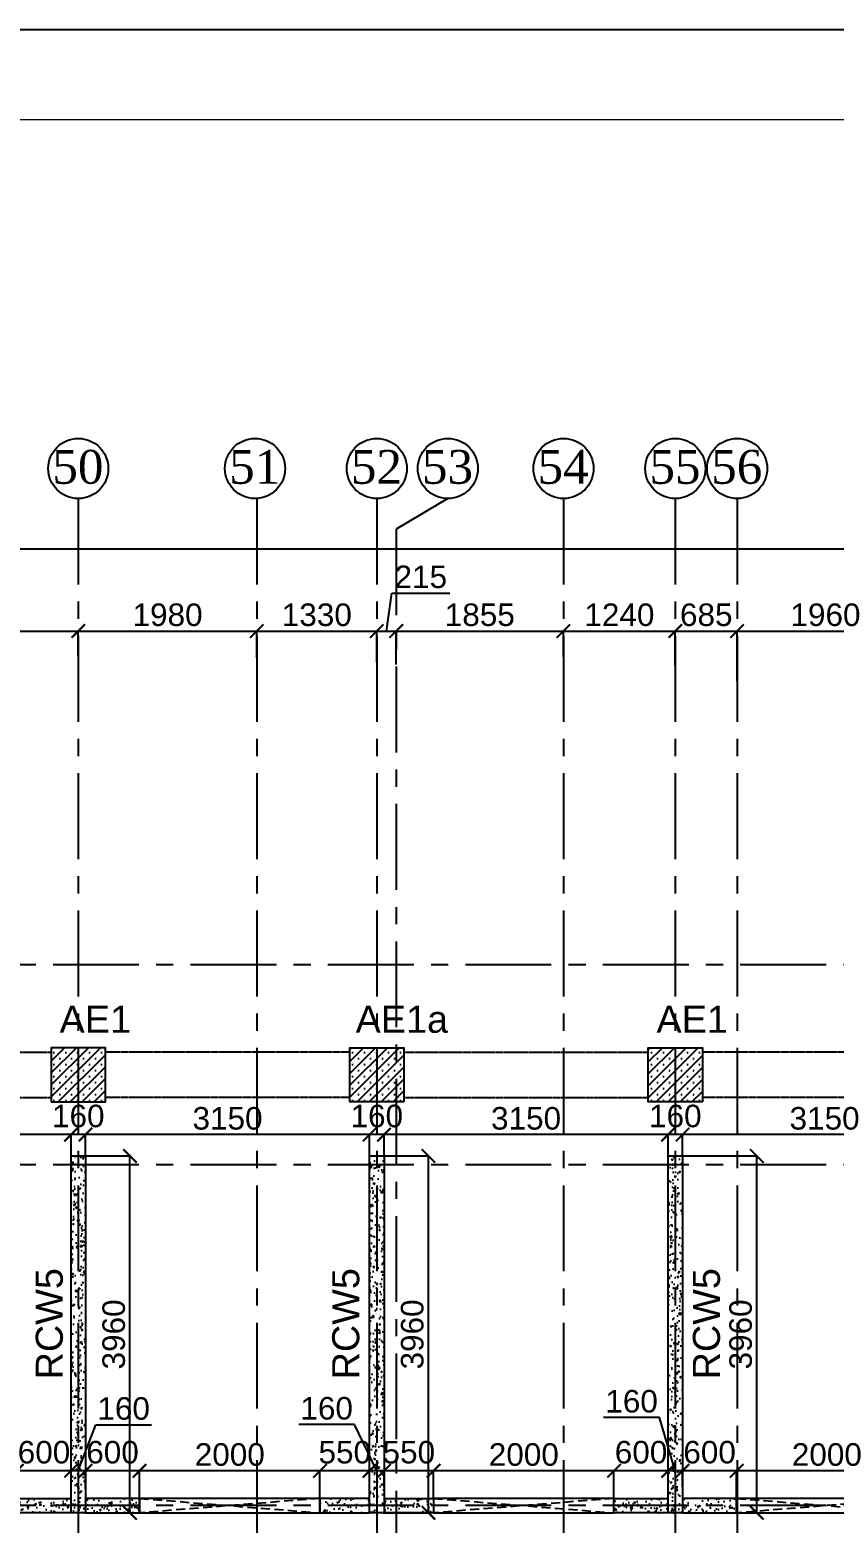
# Model space of a CAD drawing. Header units: inches. Extents: x 207135 to 337634, y -175669 to -89669.
# Drawn here: x 284065 to 292982, y -106237 to -89669 of the extents above; entities that cross this region are included whole.
import ezdxf

# ---------------------------------------------------------------- set-up
doc = ezdxf.new("R2010")
doc.units = ezdxf.units.IN
doc.header["$MEASUREMENT"] = 0
for name, pattern in [('CENTER', [50.8, 31.75, -6.35, 6.35, -6.35]), ('DASHED2', [9.525, 6.35, -3.175]), ('Hidden', [3, 2, -1])]:
    doc.linetypes.add(name, pattern=pattern)
for name, color, linetype in [('160 R.C. WALL HAT', 8, 'Continuous'), ('160 R.C.WALL', 6, 'Continuous'), ('160 WALL  OPENING LINE', 1, 'Continuous'), ('160 WALL OPEING', 1, 'Continuous'), ('AR-Column', 40, 'Continuous'), ('AR-Hidden', 251, 'DASHED2'), ('DIM', 251, 'Continuous'), ('GIRD CIR', 1, 'Continuous'), ('GIRD TEXT', 4, 'Continuous'), ('GRID', 8, 'CENTER'), ('GRID DIM', 4, 'Continuous'), ('NON S.WALL HATCH', 8, 'Continuous'), ('SHEAR WALL NAME', 3, 'Continuous'), ('TEXT-1', 3, 'Continuous')]:
    doc.layers.add(name, color=color, linetype=linetype)
doc.layers.add('JKEC COLHAT', color=2, linetype='Continuous', lineweight=20)
doc.styles.add('T200', font='sanss___.ttf', dxfattribs={"height": 250})
doc.styles.add('T300', font='sanss___.ttf', dxfattribs={"height": 350})
doc.styles.add('T400', font='romantic.ttf')
doc.dimstyles.new('T 200', dxfattribs={"dimtxt": 250, "dimasz": 150, "dimexe": 1, "dimexo": 0, "dimgap": 50, "dimtad": 1, "dimdec": 0, "dimdsep": 46, "dimtxsty": 'T200', "dimblk": 'ARCHTICK', "dimcen": 2.5, "dimdle": 1, "dimclrd": 5, "dimclre": 253, "dimclrt": 1, "dimadec": 0, "dimazin": 0, "dimtfac": 1, "dimtdec": 0, "dimtmove": 2, "dimatfit": 3, "dimfxl": 0, "dimarcsym": 0})
doc.dimstyles.new('T 300', dxfattribs={"dimtxt": 250, "dimasz": 150, "dimexe": 1, "dimexo": 0, "dimgap": 50, "dimtad": 1, "dimdec": 0, "dimrnd": 5, "dimdsep": 46, "dimtxsty": 'T200', "dimblk": 'ARCHTICK', "dimcen": 2.5, "dimdle": 1, "dimclrd": 5, "dimclre": 253, "dimclrt": 4, "dimadec": 0, "dimazin": 0, "dimtfac": 1, "dimtdec": 0, "dimtmove": 2, "dimatfit": 3, "dimfxl": 0, "dimarcsym": 0})
pattern_1 = [(45, (-132245.64, 75915.45), (-66.29126, 66.29126), []), (45, (-132179.35, 75915.45), (-66.29126, 66.29126), [0, -93.75])]
pattern_2 = [(50, (2124542.95, 287067.85), (179.315046, -15.688034), [18.75, -206.25]), (355, (2124542.95, 287067.85), (-34.687833, 188.048033), [15, -165]), (100.451444, (2124557.9, 287066.54), (144.627212, 172.359998), [15.935048, -175.285528]), (46.1842, (2124542.95, 287117.85), (266.810333, -41.37982), [28.125, -309.375]), (96.635635, (2124565.19, 287114.4), (233.665486, 243.52965), [23.902586, -262.92844]), (351.184164, (2124542.95, 287117.85), (233.665486, 243.52965), [22.5, -247.5]), (21, (2124567.95, 287105.35), (149.226763, -100.654723), [18.75, -206.25]), (326, (2124567.95, 287105.35), (60.828833, 181.287511), [15, -165]), (71.451445, (2124580.39, 287096.96), (210.055594, 80.632788), [15.935047, -175.285528]), (37.5, (2124542.95, 287067.85), (3.0399638, 83.2234635), [0, -163, 0, -167.5, 0, -165.625]), (7.5, (2124542.95, 287067.85), (65.7673844, 98.602928), [0, -95.5, 0, -159.25, 0, -63.125]), (327.5, (2124487.2, 287067.85), (133.455609, -5.638718), [0, -62.5, 0, -195, 0, -258.75]), (317.5, (2124462.2, 287067.85), (145.796542, 25.0262456), [0, -81.25, 0, -129.5, 0, -183.75])]

# ---------------------------------------------------------------- blocks, each defined once
blk = doc.blocks.new('_ARCHTICK')
at = {"color": 0, "linetype": 'ByBlock', "const_width": 0.15}
blk.add_lwpolyline([(-0.5, -0.5), (0.5, 0.5)], dxfattribs=at)
blk = doc.blocks.new('*D50')
at = {"layer": 'Defpoints', "color": 0}
for p in [(300026, -95426), (216957, -95914, 15), (300026, -95914, 15)]:
    blk.add_point(p, dxfattribs=at)
at = {"layer": 'GRID DIM', "color": 5, "lineweight": -2}
blk.add_line((216956, -95426), (300027, -95426), dxfattribs=at)
at = {"layer": 'GRID DIM', "color": 253, "lineweight": -2}
for p, q in [((216957, -95914), (216957, -95425)), ((300026, -95914), (300026, -95425))]:
    blk.add_line(p, q, dxfattribs=at)
at = {"layer": 'GRID DIM', "color": 5, "lineweight": -2, "xscale": 150, "yscale": 150, "zscale": 150, "rotation": 180}
blk.add_blockref('_ARCHTICK', (216957, -95426), dxfattribs=at)
at = {"layer": 'GRID DIM', "color": 5, "lineweight": -2, "xscale": 150, "yscale": 150, "zscale": 150}
blk.add_blockref('_ARCHTICK', (300026, -95426), dxfattribs=at)
at = {"layer": 'GRID DIM', "color": 4, "insert": (258492, -95247), "char_height": 250, "attachment_point": 5, "style": 'T200'}
blk.add_mtext('83070', dxfattribs=at)
blk = doc.blocks.new('*D97')
at = {"layer": 'Defpoints', "color": 0}
for p in [(284601, -96339), (281251, -96711, 15), (284601, -96614, 15)]:
    blk.add_point(p, dxfattribs=at)
at = {"layer": 'GRID DIM', "color": 5, "lineweight": -2}
blk.add_line((281250, -96339), (284602, -96339), dxfattribs=at)
at = {"layer": 'GRID DIM', "color": 253, "lineweight": -2}
for p, q in [((281251, -96711), (281251, -96338)), ((284601, -96614), (284601, -96338))]:
    blk.add_line(p, q, dxfattribs=at)
at = {"layer": 'GRID DIM', "color": 5, "lineweight": -2, "xscale": 150, "yscale": 150, "zscale": 150, "rotation": 180}
blk.add_blockref('_ARCHTICK', (281251, -96339), dxfattribs=at)
at = {"layer": 'GRID DIM', "color": 5, "lineweight": -2, "xscale": 150, "yscale": 150, "zscale": 150}
blk.add_blockref('_ARCHTICK', (284601, -96339), dxfattribs=at)
at = {"layer": 'GRID DIM', "color": 4, "insert": (282926, -96160), "char_height": 250, "attachment_point": 5, "style": 'T200'}
blk.add_mtext('3350', dxfattribs=at)
blk = doc.blocks.new('*D98')
at = {"layer": 'Defpoints', "color": 0}
for p in [(286581, -96339), (284601, -96614, 15), (286581, -96638, 15)]:
    blk.add_point(p, dxfattribs=at)
at = {"layer": 'GRID DIM', "color": 5, "lineweight": -2}
blk.add_line((284600, -96339), (286582, -96339), dxfattribs=at)
at = {"layer": 'GRID DIM', "color": 253, "lineweight": -2}
for p, q in [((284601, -96614), (284601, -96338)), ((286581, -96638), (286581, -96338))]:
    blk.add_line(p, q, dxfattribs=at)
at = {"layer": 'GRID DIM', "color": 5, "lineweight": -2, "xscale": 150, "yscale": 150, "zscale": 150, "rotation": 180}
blk.add_blockref('_ARCHTICK', (284601, -96339), dxfattribs=at)
at = {"layer": 'GRID DIM', "color": 5, "lineweight": -2, "xscale": 150, "yscale": 150, "zscale": 150}
blk.add_blockref('_ARCHTICK', (286581, -96339), dxfattribs=at)
at = {"layer": 'GRID DIM', "color": 4, "insert": (285591, -96160), "char_height": 250, "attachment_point": 5, "style": 'T200'}
blk.add_mtext('1980', dxfattribs=at)
blk = doc.blocks.new('*D99')
at = {"layer": 'Defpoints', "color": 0}
for p in [(287911, -96339), (286581, -96638, 15), (287911, -96686, 15)]:
    blk.add_point(p, dxfattribs=at)
at = {"layer": 'GRID DIM', "color": 5, "lineweight": -2}
blk.add_line((286580, -96339), (287912, -96339), dxfattribs=at)
at = {"layer": 'GRID DIM', "color": 253, "lineweight": -2}
for p, q in [((286581, -96638), (286581, -96338)), ((287911, -96686), (287911, -96338))]:
    blk.add_line(p, q, dxfattribs=at)
at = {"layer": 'GRID DIM', "color": 5, "lineweight": -2, "xscale": 150, "yscale": 150, "zscale": 150, "rotation": 180}
blk.add_blockref('_ARCHTICK', (286581, -96339), dxfattribs=at)
at = {"layer": 'GRID DIM', "color": 5, "lineweight": -2, "xscale": 150, "yscale": 150, "zscale": 150}
blk.add_blockref('_ARCHTICK', (287911, -96339), dxfattribs=at)
at = {"layer": 'GRID DIM', "color": 4, "insert": (287246, -96160), "char_height": 250, "attachment_point": 5, "style": 'T200'}
blk.add_mtext('1330', dxfattribs=at)
blk = doc.blocks.new('*D100')
at = {"layer": 'Defpoints', "color": 0}
for p in [(288126, -96339), (287911, -96686, 15), (288126, -96710, 15)]:
    blk.add_point(p, dxfattribs=at)
at = {"layer": 'GRID DIM', "color": 5, "lineweight": -2}
for p, q in [((288019, -96339), (288076, -95918)), ((288076, -95918), (288722, -95918)), ((287910, -96339), (288127, -96339))]:
    blk.add_line(p, q, dxfattribs=at)
at = {"layer": 'GRID DIM', "color": 253, "lineweight": -2}
for p, q in [((287911, -96686), (287911, -96338)), ((288126, -96710), (288126, -96338))]:
    blk.add_line(p, q, dxfattribs=at)
at = {"layer": 'GRID DIM', "color": 5, "lineweight": -2, "xscale": 150, "yscale": 150, "zscale": 150, "rotation": 180}
blk.add_blockref('_ARCHTICK', (287911, -96339), dxfattribs=at)
at = {"layer": 'GRID DIM', "color": 5, "lineweight": -2, "xscale": 150, "yscale": 150, "zscale": 150}
blk.add_blockref('_ARCHTICK', (288126, -96339), dxfattribs=at)
at = {"layer": 'GRID DIM', "color": 4, "insert": (288399, -95739), "char_height": 250, "attachment_point": 5, "style": 'T200'}
blk.add_mtext('215', dxfattribs=at)
blk = doc.blocks.new('*D101')
at = {"layer": 'Defpoints', "color": 0}
for p in [(289981, -96339), (288126, -96710, 15), (289981, -96626, 15)]:
    blk.add_point(p, dxfattribs=at)
at = {"layer": 'GRID DIM', "color": 5, "lineweight": -2}
blk.add_line((288125, -96339), (289982, -96339), dxfattribs=at)
at = {"layer": 'GRID DIM', "color": 253, "lineweight": -2}
for p, q in [((288126, -96710), (288126, -96338)), ((289981, -96626), (289981, -96338))]:
    blk.add_line(p, q, dxfattribs=at)
at = {"layer": 'GRID DIM', "color": 5, "lineweight": -2, "xscale": 150, "yscale": 150, "zscale": 150, "rotation": 180}
blk.add_blockref('_ARCHTICK', (288126, -96339), dxfattribs=at)
at = {"layer": 'GRID DIM', "color": 5, "lineweight": -2, "xscale": 150, "yscale": 150, "zscale": 150}
blk.add_blockref('_ARCHTICK', (289981, -96339), dxfattribs=at)
at = {"layer": 'GRID DIM', "color": 4, "insert": (289053, -96160), "char_height": 250, "attachment_point": 5, "style": 'T200'}
blk.add_mtext('1855', dxfattribs=at)
blk = doc.blocks.new('*D102')
at = {"layer": 'Defpoints', "color": 0}
for p in [(291221, -96339), (289981, -96626, 15), (291221, -96722, 15)]:
    blk.add_point(p, dxfattribs=at)
at = {"layer": 'GRID DIM', "color": 5, "lineweight": -2}
blk.add_line((289980, -96339), (291222, -96339), dxfattribs=at)
at = {"layer": 'GRID DIM', "color": 253, "lineweight": -2}
for p, q in [((289981, -96626), (289981, -96338)), ((291221, -96722), (291221, -96338))]:
    blk.add_line(p, q, dxfattribs=at)
at = {"layer": 'GRID DIM', "color": 5, "lineweight": -2, "xscale": 150, "yscale": 150, "zscale": 150, "rotation": 180}
blk.add_blockref('_ARCHTICK', (289981, -96339), dxfattribs=at)
at = {"layer": 'GRID DIM', "color": 5, "lineweight": -2, "xscale": 150, "yscale": 150, "zscale": 150}
blk.add_blockref('_ARCHTICK', (291221, -96339), dxfattribs=at)
at = {"layer": 'GRID DIM', "color": 4, "insert": (290601, -96160), "char_height": 250, "attachment_point": 5, "style": 'T200'}
blk.add_mtext('1240', dxfattribs=at)
blk = doc.blocks.new('*D103')
at = {"layer": 'Defpoints', "color": 0}
for p in [(291906, -96339), (291221, -96722, 15), (291906, -96896, 15)]:
    blk.add_point(p, dxfattribs=at)
at = {"layer": 'GRID DIM', "color": 5, "lineweight": -2}
blk.add_line((291220, -96339), (291907, -96339), dxfattribs=at)
at = {"layer": 'GRID DIM', "color": 253, "lineweight": -2}
for p, q in [((291221, -96722), (291221, -96338)), ((291906, -96896), (291906, -96338))]:
    blk.add_line(p, q, dxfattribs=at)
at = {"layer": 'GRID DIM', "color": 5, "lineweight": -2, "xscale": 150, "yscale": 150, "zscale": 150, "rotation": 180}
blk.add_blockref('_ARCHTICK', (291221, -96339), dxfattribs=at)
at = {"layer": 'GRID DIM', "color": 5, "lineweight": -2, "xscale": 150, "yscale": 150, "zscale": 150}
blk.add_blockref('_ARCHTICK', (291906, -96339), dxfattribs=at)
at = {"layer": 'GRID DIM', "color": 4, "insert": (291564, -96160), "char_height": 250, "attachment_point": 5, "style": 'T200'}
blk.add_mtext('685', dxfattribs=at)
blk = doc.blocks.new('*D104')
at = {"layer": 'Defpoints', "color": 0}
for p in [(293866, -96339), (293866, -96686, 15), (291906, -96896, 15)]:
    blk.add_point(p, dxfattribs=at)
at = {"layer": 'GRID DIM', "color": 5, "lineweight": -2}
blk.add_line((291905, -96339), (293867, -96339), dxfattribs=at)
at = {"layer": 'GRID DIM', "color": 253, "lineweight": -2}
for p, q in [((291906, -96896), (291906, -96338)), ((293866, -96686), (293866, -96338))]:
    blk.add_line(p, q, dxfattribs=at)
at = {"layer": 'GRID DIM', "color": 5, "lineweight": -2, "xscale": 150, "yscale": 150, "zscale": 150, "rotation": 180}
blk.add_blockref('_ARCHTICK', (291906, -96339), dxfattribs=at)
at = {"layer": 'GRID DIM', "color": 5, "lineweight": -2, "xscale": 150, "yscale": 150, "zscale": 150}
blk.add_blockref('_ARCHTICK', (293866, -96339), dxfattribs=at)
at = {"layer": 'GRID DIM', "color": 4, "insert": (292886, -96160), "char_height": 250, "attachment_point": 5, "style": 'T200'}
blk.add_mtext('1960', dxfattribs=at)
blk = doc.blocks.new('*D410')
at = {"layer": 'Defpoints', "color": 0}
for p in [(291301, -101926), (291301, -102163, 15), (294451, -102163, 15)]:
    blk.add_point(p, dxfattribs=at)
at = {"layer": 'DIM', "color": 5, "lineweight": -2}
blk.add_line((294452, -101926), (291300, -101926), dxfattribs=at)
at = {"layer": 'DIM', "color": 253, "lineweight": -2}
for p, q in [((291301, -102163), (291301, -101925)), ((294451, -102163), (294451, -101925))]:
    blk.add_line(p, q, dxfattribs=at)
at = {"layer": 'DIM', "color": 5, "lineweight": -2, "xscale": 150, "yscale": 150, "zscale": 150, "rotation": 180}
blk.add_blockref('_ARCHTICK', (291301, -101926), dxfattribs=at)
at = {"layer": 'DIM', "color": 5, "lineweight": -2, "xscale": 150, "yscale": 150, "zscale": 150}
blk.add_blockref('_ARCHTICK', (294451, -101926), dxfattribs=at)
at = {"layer": 'DIM', "color": 1, "insert": (292876, -101747), "char_height": 250, "attachment_point": 5, "style": 'T200'}
blk.add_mtext('3150', dxfattribs=at)
blk = doc.blocks.new('*D411')
at = {"layer": 'Defpoints', "color": 0}
for p in [(291141, -101926), (291141, -102163, 15), (291301, -102163, 15)]:
    blk.add_point(p, dxfattribs=at)
at = {"layer": 'DIM', "color": 5, "lineweight": -2}
blk.add_line((291302, -101926), (291140, -101926), dxfattribs=at)
at = {"layer": 'DIM', "color": 253, "lineweight": -2}
for p, q in [((291141, -102163), (291141, -101925)), ((291301, -102163), (291301, -101925))]:
    blk.add_line(p, q, dxfattribs=at)
at = {"layer": 'DIM', "color": 5, "lineweight": -2, "xscale": 150, "yscale": 150, "zscale": 150, "rotation": 180}
blk.add_blockref('_ARCHTICK', (291141, -101926), dxfattribs=at)
at = {"layer": 'DIM', "color": 5, "lineweight": -2, "xscale": 150, "yscale": 150, "zscale": 150}
blk.add_blockref('_ARCHTICK', (291301, -101926), dxfattribs=at)
at = {"layer": 'DIM', "color": 1, "insert": (291221, -101721), "char_height": 250, "attachment_point": 5, "style": 'T200'}
blk.add_mtext('160', dxfattribs=at)
blk = doc.blocks.new('*D412')
at = {"layer": 'Defpoints', "color": 0}
for p in [(287991, -101926), (287991, -102163, 15), (291141, -102163, 15)]:
    blk.add_point(p, dxfattribs=at)
at = {"layer": 'DIM', "color": 5, "lineweight": -2}
blk.add_line((291142, -101926), (287990, -101926), dxfattribs=at)
at = {"layer": 'DIM', "color": 253, "lineweight": -2}
for p, q in [((287991, -102163), (287991, -101925)), ((291141, -102163), (291141, -101925))]:
    blk.add_line(p, q, dxfattribs=at)
at = {"layer": 'DIM', "color": 5, "lineweight": -2, "xscale": 150, "yscale": 150, "zscale": 150, "rotation": 180}
blk.add_blockref('_ARCHTICK', (287991, -101926), dxfattribs=at)
at = {"layer": 'DIM', "color": 5, "lineweight": -2, "xscale": 150, "yscale": 150, "zscale": 150}
blk.add_blockref('_ARCHTICK', (291141, -101926), dxfattribs=at)
at = {"layer": 'DIM', "color": 1, "insert": (289566, -101747), "char_height": 250, "attachment_point": 5, "style": 'T200'}
blk.add_mtext('3150', dxfattribs=at)
blk = doc.blocks.new('*D413')
at = {"layer": 'Defpoints', "color": 0}
for p in [(287831, -101926), (287831, -102163, 15), (287991, -102163, 15)]:
    blk.add_point(p, dxfattribs=at)
at = {"layer": 'DIM', "color": 5, "lineweight": -2}
blk.add_line((287992, -101926), (287830, -101926), dxfattribs=at)
at = {"layer": 'DIM', "color": 253, "lineweight": -2}
for p, q in [((287831, -102163), (287831, -101925)), ((287991, -102163), (287991, -101925))]:
    blk.add_line(p, q, dxfattribs=at)
at = {"layer": 'DIM', "color": 5, "lineweight": -2, "xscale": 150, "yscale": 150, "zscale": 150, "rotation": 180}
blk.add_blockref('_ARCHTICK', (287831, -101926), dxfattribs=at)
at = {"layer": 'DIM', "color": 5, "lineweight": -2, "xscale": 150, "yscale": 150, "zscale": 150}
blk.add_blockref('_ARCHTICK', (287991, -101926), dxfattribs=at)
at = {"layer": 'DIM', "color": 1, "insert": (287911, -101721), "char_height": 250, "attachment_point": 5, "style": 'T200'}
blk.add_mtext('160', dxfattribs=at)
blk = doc.blocks.new('*D414')
at = {"layer": 'Defpoints', "color": 0}
for p in [(284681, -101926), (284681, -102163, 15), (287831, -102163, 15)]:
    blk.add_point(p, dxfattribs=at)
at = {"layer": 'DIM', "color": 5, "lineweight": -2}
blk.add_line((287832, -101926), (284680, -101926), dxfattribs=at)
at = {"layer": 'DIM', "color": 253, "lineweight": -2}
for p, q in [((284681, -102163), (284681, -101925)), ((287831, -102163), (287831, -101925))]:
    blk.add_line(p, q, dxfattribs=at)
at = {"layer": 'DIM', "color": 5, "lineweight": -2, "xscale": 150, "yscale": 150, "zscale": 150, "rotation": 180}
blk.add_blockref('_ARCHTICK', (284681, -101926), dxfattribs=at)
at = {"layer": 'DIM', "color": 5, "lineweight": -2, "xscale": 150, "yscale": 150, "zscale": 150}
blk.add_blockref('_ARCHTICK', (287831, -101926), dxfattribs=at)
at = {"layer": 'DIM', "color": 1, "insert": (286256, -101747), "char_height": 250, "attachment_point": 5, "style": 'T200'}
blk.add_mtext('3150', dxfattribs=at)
blk = doc.blocks.new('*D415')
at = {"layer": 'Defpoints', "color": 0}
for p in [(284521, -101926), (284521, -102163, 15), (284681, -102163, 15)]:
    blk.add_point(p, dxfattribs=at)
at = {"layer": 'DIM', "color": 5, "lineweight": -2}
blk.add_line((284682, -101926), (284520, -101926), dxfattribs=at)
at = {"layer": 'DIM', "color": 253, "lineweight": -2}
for p, q in [((284521, -102163), (284521, -101925)), ((284681, -102163), (284681, -101925))]:
    blk.add_line(p, q, dxfattribs=at)
at = {"layer": 'DIM', "color": 5, "lineweight": -2, "xscale": 150, "yscale": 150, "zscale": 150, "rotation": 180}
blk.add_blockref('_ARCHTICK', (284521, -101926), dxfattribs=at)
at = {"layer": 'DIM', "color": 5, "lineweight": -2, "xscale": 150, "yscale": 150, "zscale": 150}
blk.add_blockref('_ARCHTICK', (284681, -101926), dxfattribs=at)
at = {"layer": 'DIM', "color": 1, "insert": (284601, -101721), "char_height": 250, "attachment_point": 5, "style": 'T200'}
blk.add_mtext('160', dxfattribs=at)
blk = doc.blocks.new('*D416')
at = {"layer": 'Defpoints', "color": 0}
for p in [(281331, -101926), (281331, -102163, 15), (284521, -102163, 15)]:
    blk.add_point(p, dxfattribs=at)
at = {"layer": 'DIM', "color": 5, "lineweight": -2}
blk.add_line((284522, -101926), (281330, -101926), dxfattribs=at)
at = {"layer": 'DIM', "color": 253, "lineweight": -2}
for p, q in [((281331, -102163), (281331, -101925)), ((284521, -102163), (284521, -101925))]:
    blk.add_line(p, q, dxfattribs=at)
at = {"layer": 'DIM', "color": 5, "lineweight": -2, "xscale": 150, "yscale": 150, "zscale": 150, "rotation": 180}
blk.add_blockref('_ARCHTICK', (281331, -101926), dxfattribs=at)
at = {"layer": 'DIM', "color": 5, "lineweight": -2, "xscale": 150, "yscale": 150, "zscale": 150}
blk.add_blockref('_ARCHTICK', (284521, -101926), dxfattribs=at)
at = {"layer": 'DIM', "color": 1, "insert": (282926, -101747), "char_height": 250, "attachment_point": 5, "style": 'T200'}
blk.add_mtext('3190', dxfattribs=at)
blk = doc.blocks.new('*D436')
at = {"layer": 'Defpoints', "color": 0}
for p in [(291901, -105656), (291901, -105963, 15), (293901, -105963, 15)]:
    blk.add_point(p, dxfattribs=at)
at = {"layer": 'DIM', "color": 5, "lineweight": -2}
blk.add_line((293902, -105656), (291900, -105656), dxfattribs=at)
at = {"layer": 'DIM', "color": 253, "lineweight": -2}
for p, q in [((291901, -105963), (291901, -105655)), ((293901, -105963), (293901, -105655))]:
    blk.add_line(p, q, dxfattribs=at)
at = {"layer": 'DIM', "color": 5, "lineweight": -2, "xscale": 150, "yscale": 150, "zscale": 150, "rotation": 180}
blk.add_blockref('_ARCHTICK', (291901, -105656), dxfattribs=at)
at = {"layer": 'DIM', "color": 5, "lineweight": -2, "xscale": 150, "yscale": 150, "zscale": 150}
blk.add_blockref('_ARCHTICK', (293901, -105656), dxfattribs=at)
at = {"layer": 'DIM', "color": 1, "insert": (292901, -105477), "char_height": 250, "attachment_point": 5, "style": 'T200'}
blk.add_mtext('2000', dxfattribs=at)
blk = doc.blocks.new('*D437')
at = {"layer": 'Defpoints', "color": 0}
for p in [(291301, -105656), (291301, -105834, 15), (291901, -105963, 15)]:
    blk.add_point(p, dxfattribs=at)
at = {"layer": 'DIM', "color": 5, "lineweight": -2}
blk.add_line((291902, -105656), (291300, -105656), dxfattribs=at)
at = {"layer": 'DIM', "color": 253, "lineweight": -2}
for p, q in [((291301, -105834), (291301, -105655)), ((291901, -105963), (291901, -105655))]:
    blk.add_line(p, q, dxfattribs=at)
at = {"layer": 'DIM', "color": 5, "lineweight": -2, "xscale": 150, "yscale": 150, "zscale": 150, "rotation": 180}
blk.add_blockref('_ARCHTICK', (291301, -105656), dxfattribs=at)
at = {"layer": 'DIM', "color": 5, "lineweight": -2, "xscale": 150, "yscale": 150, "zscale": 150}
blk.add_blockref('_ARCHTICK', (291901, -105656), dxfattribs=at)
at = {"layer": 'DIM', "color": 1, "insert": (291601, -105451), "char_height": 250, "attachment_point": 5, "style": 'T200'}
blk.add_mtext('600', dxfattribs=at)
blk = doc.blocks.new('*D438')
at = {"layer": 'Defpoints', "color": 0}
for p in [(291141, -105656), (291141, -105804, 15), (291301, -105834, 15)]:
    blk.add_point(p, dxfattribs=at)
at = {"layer": 'DIM', "color": 5, "lineweight": -2}
for p, q in [((291046, -105065), (290426, -105065)), ((291221, -105656), (291046, -105065)), ((291302, -105656), (291140, -105656))]:
    blk.add_line(p, q, dxfattribs=at)
at = {"layer": 'DIM', "color": 253, "lineweight": -2}
for p, q in [((291141, -105804), (291141, -105655)), ((291301, -105834), (291301, -105655))]:
    blk.add_line(p, q, dxfattribs=at)
at = {"layer": 'DIM', "color": 5, "lineweight": -2, "xscale": 150, "yscale": 150, "zscale": 150, "rotation": 180}
blk.add_blockref('_ARCHTICK', (291141, -105656), dxfattribs=at)
at = {"layer": 'DIM', "color": 5, "lineweight": -2, "xscale": 150, "yscale": 150, "zscale": 150}
blk.add_blockref('_ARCHTICK', (291301, -105656), dxfattribs=at)
at = {"layer": 'DIM', "color": 1, "insert": (290736, -104886), "char_height": 250, "attachment_point": 5, "style": 'T200'}
blk.add_mtext('160', dxfattribs=at)
blk = doc.blocks.new('*D439')
at = {"layer": 'Defpoints', "color": 0}
for p in [(290541, -105656), (291141, -105804, 15), (290541, -105963, 15)]:
    blk.add_point(p, dxfattribs=at)
at = {"layer": 'DIM', "color": 5, "lineweight": -2}
blk.add_line((291142, -105656), (290540, -105656), dxfattribs=at)
at = {"layer": 'DIM', "color": 253, "lineweight": -2}
for p, q in [((290541, -105963), (290541, -105655)), ((291141, -105804), (291141, -105655))]:
    blk.add_line(p, q, dxfattribs=at)
at = {"layer": 'DIM', "color": 5, "lineweight": -2, "xscale": 150, "yscale": 150, "zscale": 150, "rotation": 180}
blk.add_blockref('_ARCHTICK', (290541, -105656), dxfattribs=at)
at = {"layer": 'DIM', "color": 5, "lineweight": -2, "xscale": 150, "yscale": 150, "zscale": 150}
blk.add_blockref('_ARCHTICK', (291141, -105656), dxfattribs=at)
at = {"layer": 'DIM', "color": 1, "insert": (290841, -105451), "char_height": 250, "attachment_point": 5, "style": 'T200'}
blk.add_mtext('600', dxfattribs=at)
blk = doc.blocks.new('*D440')
at = {"layer": 'Defpoints', "color": 0}
for p in [(288541, -105656), (288541, -105963, 15), (290541, -105963, 15)]:
    blk.add_point(p, dxfattribs=at)
at = {"layer": 'DIM', "color": 5, "lineweight": -2}
blk.add_line((290542, -105656), (288540, -105656), dxfattribs=at)
at = {"layer": 'DIM', "color": 253, "lineweight": -2}
for p, q in [((288541, -105963), (288541, -105655)), ((290541, -105963), (290541, -105655))]:
    blk.add_line(p, q, dxfattribs=at)
at = {"layer": 'DIM', "color": 5, "lineweight": -2, "xscale": 150, "yscale": 150, "zscale": 150, "rotation": 180}
blk.add_blockref('_ARCHTICK', (288541, -105656), dxfattribs=at)
at = {"layer": 'DIM', "color": 5, "lineweight": -2, "xscale": 150, "yscale": 150, "zscale": 150}
blk.add_blockref('_ARCHTICK', (290541, -105656), dxfattribs=at)
at = {"layer": 'DIM', "color": 1, "insert": (289541, -105477), "char_height": 250, "attachment_point": 5, "style": 'T200'}
blk.add_mtext('2000', dxfattribs=at)
blk = doc.blocks.new('*D441')
at = {"layer": 'Defpoints', "color": 0}
for p in [(287991, -105656), (287991, -105839, 15), (288541, -105963, 15)]:
    blk.add_point(p, dxfattribs=at)
at = {"layer": 'DIM', "color": 5, "lineweight": -2}
blk.add_line((288542, -105656), (287990, -105656), dxfattribs=at)
at = {"layer": 'DIM', "color": 253, "lineweight": -2}
for p, q in [((287991, -105839), (287991, -105655)), ((288541, -105963), (288541, -105655))]:
    blk.add_line(p, q, dxfattribs=at)
at = {"layer": 'DIM', "color": 5, "lineweight": -2, "xscale": 150, "yscale": 150, "zscale": 150, "rotation": 180}
blk.add_blockref('_ARCHTICK', (287991, -105656), dxfattribs=at)
at = {"layer": 'DIM', "color": 5, "lineweight": -2, "xscale": 150, "yscale": 150, "zscale": 150}
blk.add_blockref('_ARCHTICK', (288541, -105656), dxfattribs=at)
at = {"layer": 'DIM', "color": 1, "insert": (288266, -105451), "char_height": 250, "attachment_point": 5, "style": 'T200'}
blk.add_mtext('550', dxfattribs=at)
blk = doc.blocks.new('*D442')
at = {"layer": 'Defpoints', "color": 0}
for p in [(287831, -105656), (287831, -105820, 15), (287991, -105839, 15)]:
    blk.add_point(p, dxfattribs=at)
at = {"layer": 'DIM', "color": 5, "lineweight": -2}
for p, q in [((287665, -105143), (287045, -105143)), ((287911, -105656), (287665, -105143)), ((287992, -105656), (287830, -105656))]:
    blk.add_line(p, q, dxfattribs=at)
at = {"layer": 'DIM', "color": 253, "lineweight": -2}
for p, q in [((287831, -105820), (287831, -105655)), ((287991, -105839), (287991, -105655))]:
    blk.add_line(p, q, dxfattribs=at)
at = {"layer": 'DIM', "color": 5, "lineweight": -2, "xscale": 150, "yscale": 150, "zscale": 150, "rotation": 180}
blk.add_blockref('_ARCHTICK', (287831, -105656), dxfattribs=at)
at = {"layer": 'DIM', "color": 5, "lineweight": -2, "xscale": 150, "yscale": 150, "zscale": 150}
blk.add_blockref('_ARCHTICK', (287991, -105656), dxfattribs=at)
at = {"layer": 'DIM', "color": 1, "insert": (287355, -104964), "char_height": 250, "attachment_point": 5, "style": 'T200'}
blk.add_mtext('160', dxfattribs=at)
blk = doc.blocks.new('*D443')
at = {"layer": 'Defpoints', "color": 0}
for p in [(287281, -105656), (287831, -105820, 15), (287281, -105963, 15)]:
    blk.add_point(p, dxfattribs=at)
at = {"layer": 'DIM', "color": 5, "lineweight": -2}
blk.add_line((287832, -105656), (287280, -105656), dxfattribs=at)
at = {"layer": 'DIM', "color": 253, "lineweight": -2}
for p, q in [((287281, -105963), (287281, -105655)), ((287831, -105820), (287831, -105655))]:
    blk.add_line(p, q, dxfattribs=at)
at = {"layer": 'DIM', "color": 5, "lineweight": -2, "xscale": 150, "yscale": 150, "zscale": 150, "rotation": 180}
blk.add_blockref('_ARCHTICK', (287281, -105656), dxfattribs=at)
at = {"layer": 'DIM', "color": 5, "lineweight": -2, "xscale": 150, "yscale": 150, "zscale": 150}
blk.add_blockref('_ARCHTICK', (287831, -105656), dxfattribs=at)
at = {"layer": 'DIM', "color": 1, "insert": (287556, -105451), "char_height": 250, "attachment_point": 5, "style": 'T200'}
blk.add_mtext('550', dxfattribs=at)
blk = doc.blocks.new('*D444')
at = {"layer": 'Defpoints', "color": 0}
for p in [(285281, -105656), (285281, -105963, 15), (287281, -105963, 15)]:
    blk.add_point(p, dxfattribs=at)
at = {"layer": 'DIM', "color": 5, "lineweight": -2}
blk.add_line((287282, -105656), (285280, -105656), dxfattribs=at)
at = {"layer": 'DIM', "color": 253, "lineweight": -2}
for p, q in [((285281, -105963), (285281, -105655)), ((287281, -105963), (287281, -105655))]:
    blk.add_line(p, q, dxfattribs=at)
at = {"layer": 'DIM', "color": 5, "lineweight": -2, "xscale": 150, "yscale": 150, "zscale": 150, "rotation": 180}
blk.add_blockref('_ARCHTICK', (285281, -105656), dxfattribs=at)
at = {"layer": 'DIM', "color": 5, "lineweight": -2, "xscale": 150, "yscale": 150, "zscale": 150}
blk.add_blockref('_ARCHTICK', (287281, -105656), dxfattribs=at)
at = {"layer": 'DIM', "color": 1, "insert": (286281, -105477), "char_height": 250, "attachment_point": 5, "style": 'T200'}
blk.add_mtext('2000', dxfattribs=at)
blk = doc.blocks.new('*D445')
at = {"layer": 'Defpoints', "color": 0}
for p in [(284681, -105656), (284681, -105861, 15), (285281, -105963, 15)]:
    blk.add_point(p, dxfattribs=at)
at = {"layer": 'DIM', "color": 5, "lineweight": -2}
blk.add_line((285282, -105656), (284680, -105656), dxfattribs=at)
at = {"layer": 'DIM', "color": 253, "lineweight": -2}
for p, q in [((284681, -105861), (284681, -105655)), ((285281, -105963), (285281, -105655))]:
    blk.add_line(p, q, dxfattribs=at)
at = {"layer": 'DIM', "color": 5, "lineweight": -2, "xscale": 150, "yscale": 150, "zscale": 150, "rotation": 180}
blk.add_blockref('_ARCHTICK', (284681, -105656), dxfattribs=at)
at = {"layer": 'DIM', "color": 5, "lineweight": -2, "xscale": 150, "yscale": 150, "zscale": 150}
blk.add_blockref('_ARCHTICK', (285281, -105656), dxfattribs=at)
at = {"layer": 'DIM', "color": 1, "insert": (284981, -105451), "char_height": 250, "attachment_point": 5, "style": 'T200'}
blk.add_mtext('600', dxfattribs=at)
blk = doc.blocks.new('*D446')
at = {"layer": 'Defpoints', "color": 0}
for p in [(284521, -105656), (284521, -105853, 15), (284681, -105861, 15)]:
    blk.add_point(p, dxfattribs=at)
at = {"layer": 'DIM', "color": 5, "lineweight": -2}
for p, q in [((284601, -105656), (284794, -105145)), ((284794, -105145), (285414, -105145)), ((284682, -105656), (284520, -105656))]:
    blk.add_line(p, q, dxfattribs=at)
at = {"layer": 'DIM', "color": 253, "lineweight": -2}
for p, q in [((284521, -105853), (284521, -105655)), ((284681, -105861), (284681, -105655))]:
    blk.add_line(p, q, dxfattribs=at)
at = {"layer": 'DIM', "color": 5, "lineweight": -2, "xscale": 150, "yscale": 150, "zscale": 150, "rotation": 180}
blk.add_blockref('_ARCHTICK', (284521, -105656), dxfattribs=at)
at = {"layer": 'DIM', "color": 5, "lineweight": -2, "xscale": 150, "yscale": 150, "zscale": 150}
blk.add_blockref('_ARCHTICK', (284681, -105656), dxfattribs=at)
at = {"layer": 'DIM', "color": 1, "insert": (285104, -104966), "char_height": 250, "attachment_point": 5, "style": 'T200'}
blk.add_mtext('160', dxfattribs=at)
blk = doc.blocks.new('*D447')
at = {"layer": 'Defpoints', "color": 0}
for p in [(283921, -105656), (284521, -105853, 15), (283921, -105963, 15)]:
    blk.add_point(p, dxfattribs=at)
at = {"layer": 'DIM', "color": 5, "lineweight": -2}
blk.add_line((284522, -105656), (283920, -105656), dxfattribs=at)
at = {"layer": 'DIM', "color": 253, "lineweight": -2}
for p, q in [((283921, -105963), (283921, -105655)), ((284521, -105853), (284521, -105655))]:
    blk.add_line(p, q, dxfattribs=at)
at = {"layer": 'DIM', "color": 5, "lineweight": -2, "xscale": 150, "yscale": 150, "zscale": 150, "rotation": 180}
blk.add_blockref('_ARCHTICK', (283921, -105656), dxfattribs=at)
at = {"layer": 'DIM', "color": 5, "lineweight": -2, "xscale": 150, "yscale": 150, "zscale": 150}
blk.add_blockref('_ARCHTICK', (284521, -105656), dxfattribs=at)
at = {"layer": 'DIM', "color": 1, "insert": (284221, -105451), "char_height": 250, "attachment_point": 5, "style": 'T200'}
blk.add_mtext('600', dxfattribs=at)
blk = doc.blocks.new('*D540')
at = {"layer": 'Defpoints', "color": 0}
for p in [(291301, -102163, 15), (292125, -102163), (291301, -106123, 15)]:
    blk.add_point(p, dxfattribs=at)
at = {"layer": 'DIM', "color": 253, "lineweight": -2}
for p, q in [((291301, -102163), (292126, -102163)), ((291301, -106123), (292126, -106123))]:
    blk.add_line(p, q, dxfattribs=at)
at = {"layer": 'DIM', "color": 5, "lineweight": -2}
blk.add_line((292125, -106124), (292125, -102162), dxfattribs=at)
at = {"layer": 'DIM', "color": 5, "lineweight": -2, "xscale": 150, "yscale": 150, "zscale": 150}
for p, rotation in [((292125, -102163), 90), ((292125, -106123), 270)]:
    blk.add_blockref('_ARCHTICK', p, dxfattribs=dict(at, rotation=rotation))
at = {"layer": 'DIM', "color": 1, "insert": (291946, -104143), "char_height": 250, "attachment_point": 5, "rotation": 90, "style": 'T200'}
blk.add_mtext('3960', dxfattribs=at)
blk = doc.blocks.new('*D541')
at = {"layer": 'Defpoints', "color": 0}
for p in [(287991, -102163, 15), (288484, -102163), (287991, -106123, 15)]:
    blk.add_point(p, dxfattribs=at)
at = {"layer": 'DIM', "color": 253, "lineweight": -2}
for p, q in [((287991, -102163), (288485, -102163)), ((287991, -106123), (288485, -106123))]:
    blk.add_line(p, q, dxfattribs=at)
at = {"layer": 'DIM', "color": 5, "lineweight": -2}
blk.add_line((288484, -106124), (288484, -102162), dxfattribs=at)
at = {"layer": 'DIM', "color": 5, "lineweight": -2, "xscale": 150, "yscale": 150, "zscale": 150}
for p, rotation in [((288484, -102163), 90), ((288484, -106123), 270)]:
    blk.add_blockref('_ARCHTICK', p, dxfattribs=dict(at, rotation=rotation))
at = {"layer": 'DIM', "color": 1, "insert": (288305, -104143), "char_height": 250, "attachment_point": 5, "rotation": 90, "style": 'T200'}
blk.add_mtext('3960', dxfattribs=at)
blk = doc.blocks.new('*D542')
at = {"layer": 'Defpoints', "color": 0}
for p in [(284681, -102163, 15), (285174, -102163), (284681, -106123, 15)]:
    blk.add_point(p, dxfattribs=at)
at = {"layer": 'DIM', "color": 253, "lineweight": -2}
for p, q in [((284681, -102163), (285175, -102163)), ((284681, -106123), (285175, -106123))]:
    blk.add_line(p, q, dxfattribs=at)
at = {"layer": 'DIM', "color": 5, "lineweight": -2}
blk.add_line((285174, -106124), (285174, -102162), dxfattribs=at)
at = {"layer": 'DIM', "color": 5, "lineweight": -2, "xscale": 150, "yscale": 150, "zscale": 150}
for p, rotation in [((285174, -102163), 90), ((285174, -106123), 270)]:
    blk.add_blockref('_ARCHTICK', p, dxfattribs=dict(at, rotation=rotation))
at = {"layer": 'DIM', "color": 1, "insert": (284995, -104143), "char_height": 250, "attachment_point": 5, "rotation": 90, "style": 'T200'}
blk.add_mtext('3960', dxfattribs=at)
blk = doc.blocks.new('A$C02A55DAE')
at = {"layer": 'NON S.WALL HATCH'}
h = blk.add_hatch(dxfattribs=at)
h.set_pattern_fill('SACNCR', color=256, scale=1000)
h.set_pattern_definition(pattern_1)
h.paths.add_polyline_path([(65489, 600), (66089, 600), (66089, 1200), (65489, 1200)])
h = blk.add_hatch(dxfattribs=at)
h.set_pattern_fill('SACNCR', color=256, scale=1000)
h.set_pattern_definition(pattern_1)
h.paths.add_polyline_path([(69399, 600), (68799, 600), (68799, 1200), (69399, 1200)])
h = blk.add_hatch(dxfattribs=at)
h.set_pattern_fill('SACNCR', color=256, scale=1000)
h.set_pattern_definition(pattern_1)
h.paths.add_polyline_path([(72709, 600), (72109, 600), (72109, 1200), (72709, 1200)])
at = {"layer": 'AR-Column', "color": 4, "elevation": -29}
for points in [[(65489, 600), (66089, 600), (66089, 1200), (65489, 1200)], [(69399, 600), (68799, 600), (68799, 1200), (69399, 1200)], [(72709, 600), (72109, 600), (72109, 1200), (72709, 1200)]]:
    blk.add_lwpolyline(points, close=True, dxfattribs=at)
at = {"layer": 'AR-Hidden', "ltscale": 0.009}
for p, q in [((62779, 1150, -29), (65489, 1150, -29)), ((68799, 1150, -29), (66089, 1150, -29)), ((69399, 1150, -29), (72109, 1150, -29)), ((75419, 1150, -29), (72709, 1150, -29)), ((62779, 650, -29), (65489, 650, -29)), ((68799, 650, -29), (66089, 650, -29)), ((69399, 650, -29), (72109, 650, -29)), ((75419, 650, -29), (72709, 650, -29))]:
    blk.add_line(p, q, dxfattribs=at)

msp = doc.modelspace()

# ---------------------------------------------------------------- hatches: boundary and pattern name
at = {"layer": '160 R.C. WALL HAT'}
h = msp.add_hatch(dxfattribs=at)
h.set_pattern_fill('AR-CONC', color=256, scale=25)
h.set_pattern_definition(pattern_2)
h.paths.add_polyline_path([(284521, -102162.5), (284681, -102162.5), (284681, -106122.5), (284521, -106122.5)])
h = msp.add_hatch(dxfattribs=at)
h.set_pattern_fill('AR-CONC', color=256, scale=25)
h.set_pattern_definition(pattern_2)
h.paths.add_polyline_path([(287831, -102162.5), (287991, -102162.5), (287991, -106122.5), (287831, -106122.5)])
h = msp.add_hatch(dxfattribs=at)
h.set_pattern_fill('AR-CONC', color=256, scale=25)
h.set_pattern_definition(pattern_2)
h.paths.add_polyline_path([(291301, -106122.5), (291141, -106122.5), (291141, -102162.5), (291301, -102162.5)])
h = msp.add_hatch(dxfattribs=at)
h.set_pattern_fill('AR-CONC', color=256, scale=25)
h.set_pattern_definition(pattern_2)
h.paths.add_polyline_path([(283921, -106122.5), (283921, -105962.5), (284521, -105962.5), (284521, -106122.5)])
h = msp.add_hatch(dxfattribs=at)
h.set_pattern_fill('AR-CONC', color=256, scale=25)
h.set_pattern_definition(pattern_2)
h.paths.add_polyline_path([(285281, -105962.5), (285281, -106122.5), (284681, -106122.5), (284681, -105962.5)])
h = msp.add_hatch(dxfattribs=at)
h.set_pattern_fill('AR-CONC', color=256, scale=25)
h.set_pattern_definition(pattern_2)
h.paths.add_polyline_path([(287281, -105962.5), (287831, -105962.5), (287831, -106122.5), (287281, -106122.5)])
h = msp.add_hatch(dxfattribs=at)
h.set_pattern_fill('AR-CONC', color=256, scale=25)
h.set_pattern_definition(pattern_2)
h.paths.add_polyline_path([(287991, -105962.5), (288541, -105962.5), (288541, -106122.5), (287991, -106122.5)])
h = msp.add_hatch(dxfattribs=at)
h.set_pattern_fill('AR-CONC', color=256, scale=25)
h.set_pattern_definition(pattern_2)
h.paths.add_polyline_path([(290541, -105962.5), (290541, -106122.5), (291141, -106122.5), (291141, -105962.5)])
h = msp.add_hatch(dxfattribs=at)
h.set_pattern_fill('AR-CONC', color=256, scale=25)
h.set_pattern_definition(pattern_2)
h.paths.add_polyline_path([(291901, -105962.5), (291901, -106122.5), (291301, -106122.5), (291301, -105962.5)])

# ---------------------------------------------------------------- linework, layer by layer
at = {"layer": '160 R.C.WALL'}
for p, q in [((287831, -105962.5, 14.7), (287281, -105962.5, 14.7)), ((287281, -105962.5, 14.7), (287281, -106123.1, 14.7)), ((287991, -105962.5, 14.7), (288541, -105962.5, 14.7)), ((288541, -105962.5, 14.7), (288541, -106122.5, 14.7)), ((287281, -106122.5, 14.7), (287831, -106122.5, 14.7)), ((288541, -106122.5, 14.7), (287991, -106122.5, 14.7))]:
    msp.add_line(p, q, dxfattribs=at)
at = {"layer": '160 R.C.WALL', "elevation": 14.7}
for points in [[(284681, -106122.5), (284521, -106122.5), (284521, -102162.5), (284681, -102162.5)], [(287991, -106122.5), (287831, -106122.5), (287831, -102162.5), (287991, -102162.5)], [(291301, -106122.5), (291141, -106122.5), (291141, -102162.5), (291301, -102162.5)]]:
    msp.add_lwpolyline(points, close=True, dxfattribs=at)
for points in [[(284521, -106122.5), (283921, -106122.5), (283921, -105962.5), (284521, -105962.5)], [(284681, -106122.5), (285281, -106122.5), (285281, -105962.5), (284681, -105962.5)], [(291141, -106122.5), (290541, -106122.5), (290541, -105962.5), (291141, -105962.5)], [(291301, -106122.5), (291901, -106122.5), (291901, -105962.5), (291301, -105962.5)]]:
    msp.add_lwpolyline(points, dxfattribs=at)
at = {"layer": '160 WALL  OPENING LINE', "elevation": 14.7}
for points in [[(287281, -105962.5), (285281, -105962.5), (285281, -106122.5), (287281, -106122.5)], [(290541, -105962.5), (288541, -105962.5), (288541, -106122.5), (290541, -106122.5)], [(293901, -105962.5), (291901, -105962.5), (291901, -106122.5), (293901, -106122.5)]]:
    msp.add_lwpolyline(points, close=True, dxfattribs=at)
at = {"layer": '160 WALL OPEING', "linetype": 'Hidden', "ltscale": 50}
for p, q in [((287281, -105962.5, 14.7), (285281, -106122.5, 14.7)), ((285281, -105962.5, 14.7), (287281, -106122.5, 14.7)), ((290541, -105962.5, 14.7), (288541, -106122.5, 14.7)), ((288541, -105962.5, 14.7), (290541, -106122.5, 14.7)), ((293901, -105962.5, 14.7), (291901, -106122.5, 14.7)), ((291901, -105962.5, 14.7), (293901, -106122.5, 14.7))]:
    msp.add_line(p, q, dxfattribs=at)
at = {"layer": 'Defpoints', "ltscale": 0.2}
msp.add_lwpolyline([(207134.8, -175669), (329134.8, -175669), (329134.8, -89669), (207134.8, -89669)], close=True, dxfattribs=at)
msp.add_lwpolyline([(207134.8, -175669), (329134.8, -175669), (329134.8, -89669), (207134.8, -89669)], close=True, dxfattribs=at)
at = {"layer": 'GIRD CIR'}
for centre in [(284601, -94535.4, 14.7), (286561, -94535.4, 14.7), (287911, -94535.4, 14.7), (288699, -94535.4, 14.7), (289980.8, -94535.4, 14.7), (291221, -94535.4, 14.7), (291906, -94535.4, 14.7)]:
    msp.add_circle(centre, 333.3, dxfattribs=at)
at = {"layer": 'GRID', "ltscale": 30}
for p, q in [((284601, -94868.8, 14.7), (284601, -126522.9, 14.7)), ((286581, -94868.8, 14.7), (286581, -126522.9, 14.7)), ((287911, -94868.8, 14.7), (287911, -126522.9, 14.7)), ((288699, -94868.8, 14.7), (288126, -95209.8, 14.7)), ((289980.8, -94868.8, 14.7), (289980.8, -126522.9, 14.7)), ((291221, -94868.8, 14.7), (291221, -126522.9, 14.7)), ((291906, -94868.8, 14.7), (291906, -126522.9, 14.7)), ((288126, -95209.8, 14.7), (288126, -126522.9, 14.7)), ((300513.9, -100042.6, 14.7), (213696.9, -100042.6, 14.7)), ((300513.9, -102262.5, 14.7), (213696.9, -102262.5, 14.7)), ((300513.9, -106042.5, 14.7), (213696.9, -106042.5, 14.7))]:
    msp.add_line(p, q, dxfattribs=at)
at = {"layer": 'JKEC COLHAT', "ltscale": 0.2}
msp.add_lwpolyline([(208134.8, -174669), (328134.8, -174669), (328134.8, -90669), (208134.8, -90669)], close=True, dxfattribs=at)
msp.add_lwpolyline([(208134.8, -174669), (328134.8, -174669), (328134.8, -90669), (208134.8, -90669)], close=True, dxfattribs=at)

# ---------------------------------------------------------------- block references
at = {"layer": 'DIM', "color": 1}
msp.add_blockref('A$C02A55DAE', (218812.4, -102162.5, 14.7), dxfattribs=at)

# ---------------------------------------------------------------- texts
at = {"layer": 'GIRD TEXT', "ltscale": 7, "style": 'T400'}
for s, p in [('50', (284314, -94704.8)), ('51', (286274, -94704.8)), ('52', (287624, -94704.8)), ('53', (288412, -94704.8)), ('54', (289693.8, -94704.8)), ('55', (290934, -94704.8)), ('56', (291619, -94704.8))]:
    msp.add_text(s, height=375, dxfattribs=at).set_placement(p)
at = {"layer": 'SHEAR WALL NAME', "ltscale": 7, "style": 'T300'}
for p in [(284429.6, -104641.2), (287716.6, -104641.2), (291715.6, -104641.2)]:
    msp.add_text('RCW5', height=300, rotation=90, dxfattribs=at).set_placement(p)
at = {"layer": 'TEXT-1', "color": 4, "style": 'T300'}
for s, p in [('AE1', (284394, -100796.2)), ('AE1a', (287676.3, -100796.2)), ('AE1', (291012, -100796.2))]:
    msp.add_text(s, height=300, dxfattribs=at).set_placement(p)

# ---------------------------------------------------------------- dimensions: what is measured, and where the dimension line sits
at = {"layer": 'DIM'}
for base, p1, p2, angle, picture, middle in [((284521, -101926.4), (284681, -102162.5, 14.7), (284521, -102162.5, 14.7), 180, '*D415', (284601, -101721.4)), ((287831, -101926.4), (287991, -102162.5, 14.7), (287831, -102162.5, 14.7), 180, '*D413', (287911, -101721.4)), ((291141, -101926.4), (291301, -102162.5, 14.7), (291141, -102162.5, 14.7), 180, '*D411', (291221, -101721.4)), ((281331, -101926.4), (284521, -102162.5, 14.7), (281331, -102162.5, 14.7), 180, '*D416', (282926, -101747.4)), ((284681, -101926.4), (287831, -102162.5, 14.7), (284681, -102162.5, 14.7), 180, '*D414', (286256, -101747.4)), ((287991, -101926.4), (291141, -102162.5, 14.7), (287991, -102162.5, 14.7), 180, '*D412', (289566, -101747.4)), ((291301, -101926.4), (294451, -102162.5, 14.7), (291301, -102162.5, 14.7), 180, '*D410', (292876, -101747.4)), ((285174.3, -102162.5), (284681, -106122.5, 14.7), (284681, -102162.5, 14.7), 90, '*D542', (284995.4, -104142.5)), ((288484.3, -102162.5), (287991, -106122.5, 14.7), (287991, -102162.5, 14.7), 90, '*D541', (288305.4, -104142.5)), ((292124.6, -102162.5), (291301, -106122.5, 14.7), (291301, -102162.5, 14.7), 90, '*D540', (291945.6, -104142.5)), ((283921, -105655.9), (284521, -105853.2, 14.7), (283921, -105962.5, 14.7), 180, '*D447', (284221, -105451)), ((284681, -105655.9), (285281, -105962.5, 14.7), (284681, -105860.9, 14.7), 180, '*D445', (284981, -105451)), ((285281, -105655.9), (287281, -105962.5, 14.7), (285281, -105962.5, 14.7), 180, '*D444', (286281, -105477.2)), ((287281, -105655.9), (287831, -105820.3, 14.7), (287281, -105962.5, 14.7), 180, '*D443', (287556, -105451.2)), ((287991, -105655.9), (288541, -105962.5, 14.7), (287991, -105838.6, 14.7), 180, '*D441', (288266, -105451.2)), ((288541, -105655.9), (290541, -105962.5, 14.7), (288541, -105962.5, 14.7), 180, '*D440', (289541, -105477.2)), ((290541, -105655.9), (291141, -105804, 14.7), (290541, -105962.5, 14.7), 180, '*D439', (290841, -105451)), ((291301, -105655.9), (291901, -105962.5, 14.7), (291301, -105833.9, 14.7), 180, '*D437', (291601, -105451)), ((291901, -105655.9), (293901, -105962.5, 14.7), (291901, -105962.5, 14.7), 180, '*D436', (292901, -105477.2))]:
    dim = msp.add_linear_dim(base=base, p1=p1, p2=p2, angle=angle, dimstyle='T 200', dxfattribs=at)
    dim.commit()
    dim.dimension.update_dxf_attribs({"geometry": picture, "text_midpoint": middle})
for base, p1, p2, picture, middle in [((284521, -105655.9), (284681, -105860.9, 14.7), (284521, -105853.2, 14.7), '*D446', (284843.7, -105144.7)), ((287831, -105655.9), (287991, -105838.6, 14.7), (287831, -105820.3, 14.7), '*D442', (287615.4, -105143.3)), ((291141, -105655.9), (291301, -105833.9, 14.7), (291141, -105804, 14.7), '*D438', (290996.5, -105065.4))]:
    dim = msp.add_linear_dim(base=base, p1=p1, p2=p2, angle=180, dimstyle='T 200', override={"dimtmove": 1}, dxfattribs=at)
    dim.commit()
    dim.dimension.update_dxf_attribs({"geometry": picture, "text_midpoint": middle, "dimtype": 160})
at = {"layer": 'GRID DIM'}
for base, p1, p2, picture, middle in [((300026, -95426.3), (216957.4, -95914.3, 14.7), (300026, -95914.3, 14.7), '*D50', (258491.7, -95247.4)), ((284601, -96339.1), (281251, -96710.9, 14.7), (284601, -96614.5, 14.7), '*D97', (282926, -96160.2)), ((286581, -96339.1), (284601, -96614.5, 14.7), (286581, -96638.5, 14.7), '*D98', (285591, -96160.3)), ((287911, -96339.1), (286581, -96638.5, 14.7), (287911, -96686.4, 14.7), '*D99', (287246, -96160.2)), ((289980.8, -96339.1), (288126, -96710.3, 14.7), (289980.8, -96626.3, 14.7), '*D101', (289053.4, -96160.3)), ((291221, -96339.1), (289980.8, -96626.3, 14.7), (291221, -96722.1, 14.7), '*D102', (290600.9, -96160.3)), ((291906, -96339.1), (291221, -96722.1, 14.7), (291906, -96895.9, 14.7), '*D103', (291563.5, -96160.2)), ((293866, -96339.1), (291906, -96895.9, 14.7), (293866, -96685.5, 14.7), '*D104', (292886, -96160.2))]:
    dim = msp.add_linear_dim(base=base, p1=p1, p2=p2, dimstyle='T 300', dxfattribs=at)
    dim.commit()
    dim.dimension.update_dxf_attribs({"geometry": picture, "text_midpoint": middle})
dim = msp.add_linear_dim(base=(288126, -96339.1), p1=(287911, -96686.4, 14.7), p2=(288126, -96710.3, 14.7), dimstyle='T 300', override={"dimtmove": 1}, dxfattribs=at)
dim.commit()
dim.dimension.update_dxf_attribs({"geometry": '*D100', "text_midpoint": (288126, -95917.8), "dimtype": 160})

doc.saveas('drawing.dxf')
